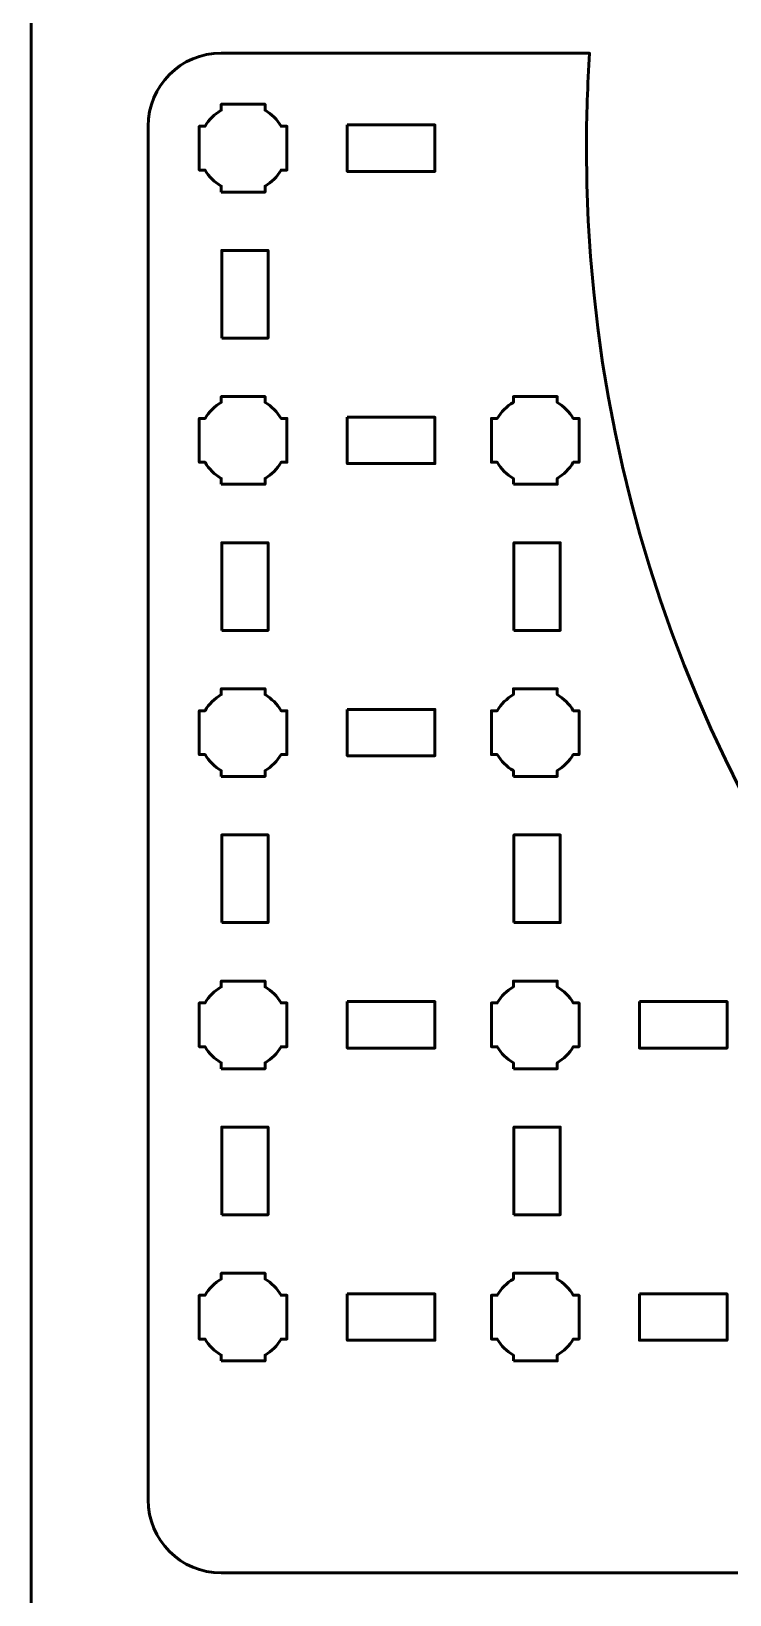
# Model space of a CAD drawing. Header units: centimetres. Extents: x -244 to 242, y -245 to 234.
# Drawn here: x -243.95 to -239.17, y 207.25 to 217.95 of the extents above; entities that cross this region are included whole.
import ezdxf

# ---------------------------------------------------------------- set-up
doc = ezdxf.new("R2010")
doc.units = ezdxf.units.CM
doc.header["$MEASUREMENT"] = 0
doc.layers.add('Layer 1', color=7, linetype='Continuous')

msp = doc.modelspace()

# ---------------------------------------------------------------- linework, layer by layer
at = {"layer": 'Layer 1', "color": 22, "lineweight": 53}
msp.add_open_spline([(-243.95005, 181.60003), (-243.95005, 181.60003), (-243.95005, 233.39993), (-243.95005, 233.39993), (-243.95005, 233.39993), (-243.95005, 233.67707), (-243.72695, 233.90003), (-243.44995, 233.90003), (-243.44995, 233.90003), (-243.44995, 233.90003), (-224.15005, 233.90003), (-224.15005, 233.90003), (-224.15005, 233.90003), (-223.87305, 233.90003), (-223.64995, 233.67707), (-223.64995, 233.39993), (-223.64995, 233.39993), (-223.64995, 233.39993), (-223.64995, 181.60003), (-223.64995, 181.60003), (-223.64995, 181.60003), (-223.64995, 181.32303), (-223.87305, 181.09993), (-224.15005, 181.09993), (-224.15005, 181.09993), (-224.15005, 181.09993), (-243.44995, 181.09993), (-243.44995, 181.09993), (-243.44995, 181.09993), (-243.72695, 181.09993), (-243.95005, 181.32303), (-243.95005, 181.60003)], degree=3, knots=[0, 0, 0, 0, 0.125, 0.125, 0.125, 0.125, 0.25, 0.25, 0.25, 0.25, 0.375, 0.375, 0.375, 0.375, 0.5, 0.5, 0.5, 0.5, 0.625, 0.625, 0.625, 0.625, 0.75, 0.75, 0.75, 0.75, 0.875, 0.875, 0.875, 0.875, 1, 1, 1, 1], dxfattribs=at)
at = {"layer": 'Layer 1', "color": 114, "lineweight": 53}
msp.add_open_spline([(-242.64995, 217.80005), (-242.64995, 217.80005), (-240.1277, 217.80005), (-240.1277, 217.80005), (-240.1277, 217.80005), (-240.14201, 217.58513), (-240.14999, 217.36847), (-240.14999, 217.14993), (-240.14999, 217.14993), (-240.14999, 211.82137), (-235.82863, 207.50001), (-230.49992, 207.50001), (-230.49992, 207.50001), (-230.34392, 207.50001), (-230.18888, 207.50405), (-230.03469, 207.51138), (-230.03469, 207.51138), (-230.12062, 207.44167), (-230.23027, 207.39995), (-230.35001, 207.39995), (-230.35001, 207.39995), (-230.35001, 207.39995), (-242.64995, 207.39995), (-242.64995, 207.39995), (-242.64995, 207.39995), (-242.92695, 207.39995), (-243.15005, 207.62305), (-243.15005, 207.90005), (-243.15005, 207.90005), (-243.15005, 207.90005), (-243.15005, 217.29995), (-243.15005, 217.29995), (-243.15005, 217.29995), (-243.15005, 217.57695), (-242.92695, 217.80005), (-242.64995, 217.80005)], degree=3, knots=[0, 0, 0, 0, 0.11111111, 0.11111111, 0.11111111, 0.11111111, 0.22222222, 0.22222222, 0.22222222, 0.22222222, 0.33333333, 0.33333333, 0.33333333, 0.33333333, 0.44444444, 0.44444444, 0.44444444, 0.44444444, 0.55555556, 0.55555556, 0.55555556, 0.55555556, 0.66666667, 0.66666667, 0.66666667, 0.66666667, 0.77777778, 0.77777778, 0.77777778, 0.77777778, 0.88888889, 0.88888889, 0.88888889, 0.88888889, 1, 1, 1, 1], dxfattribs=at)
at = {"layer": 'Layer 1', "lineweight": 53}
for points in [[(-242.64995, 216.84998), (-242.64995, 216.84998), (-242.64995, 216.89023), (-242.64995, 216.89023), (-242.64995, 216.89023), (-242.69556, 216.91655), (-242.73349, 216.95444), (-242.75981, 217.00005), (-242.75981, 217.00005), (-242.75981, 217.00005), (-242.80002, 217.00005), (-242.80002, 217.00005), (-242.80002, 217.00005), (-242.80002, 217.00005), (-242.80002, 217.14998), (-242.80002, 217.14998), (-242.80002, 217.14998), (-242.80002, 217.14998), (-242.80002, 217.30005), (-242.80002, 217.30005), (-242.80002, 217.30005), (-242.80002, 217.30005), (-242.75981, 217.30005), (-242.75981, 217.30005), (-242.75981, 217.30005), (-242.73349, 217.34553), (-242.69556, 217.38356), (-242.64995, 217.40987), (-242.64995, 217.40987), (-242.64995, 217.40987), (-242.64995, 217.44998), (-242.64995, 217.44998), (-242.64995, 217.44998), (-242.64995, 217.44998), (-242.50002, 217.44998), (-242.50002, 217.44998), (-242.50002, 217.44998), (-242.50002, 217.44998), (-242.34995, 217.44998), (-242.34995, 217.44998), (-242.34995, 217.44998), (-242.34995, 217.44998), (-242.34995, 217.40987), (-242.34995, 217.40987), (-242.34995, 217.40987), (-242.30448, 217.38356), (-242.26645, 217.34553), (-242.24013, 217.30005), (-242.24013, 217.30005), (-242.24013, 217.30005), (-242.20002, 217.30005), (-242.20002, 217.30005), (-242.20002, 217.30005), (-242.20002, 217.30005), (-242.20002, 217.14998), (-242.20002, 217.14998), (-242.20002, 217.14998), (-242.20002, 217.14998), (-242.20002, 217.00005), (-242.20002, 217.00005), (-242.20002, 217.00005), (-242.20002, 217.00005), (-242.24013, 217.00005), (-242.24013, 217.00005), (-242.24013, 217.00005), (-242.26645, 216.95444), (-242.30448, 216.91655), (-242.34995, 216.89023), (-242.34995, 216.89023), (-242.34995, 216.89023), (-242.34995, 216.84998), (-242.34995, 216.84998), (-242.34995, 216.84998), (-242.34995, 216.84998), (-242.50002, 216.84998), (-242.50002, 216.84998), (-242.50002, 216.84998), (-242.50002, 216.84998), (-242.64995, 216.84998), (-242.64995, 216.84998)], [(-242.64995, 214.84998), (-242.64995, 214.84998), (-242.64995, 214.89023), (-242.64995, 214.89023), (-242.64995, 214.89023), (-242.69556, 214.91655), (-242.73349, 214.95444), (-242.75981, 215.00005), (-242.75981, 215.00005), (-242.75981, 215.00005), (-242.80002, 215.00005), (-242.80002, 215.00005), (-242.80002, 215.00005), (-242.80002, 215.00005), (-242.80002, 215.14998), (-242.80002, 215.14998), (-242.80002, 215.14998), (-242.80002, 215.14998), (-242.80002, 215.30005), (-242.80002, 215.30005), (-242.80002, 215.30005), (-242.80002, 215.30005), (-242.75981, 215.30005), (-242.75981, 215.30005), (-242.75981, 215.30005), (-242.73349, 215.34553), (-242.69556, 215.38356), (-242.64995, 215.40987), (-242.64995, 215.40987), (-242.64995, 215.40987), (-242.64995, 215.44998), (-242.64995, 215.44998), (-242.64995, 215.44998), (-242.64995, 215.44998), (-242.50002, 215.44998), (-242.50002, 215.44998), (-242.50002, 215.44998), (-242.50002, 215.44998), (-242.34995, 215.44998), (-242.34995, 215.44998), (-242.34995, 215.44998), (-242.34995, 215.44998), (-242.34995, 215.40987), (-242.34995, 215.40987), (-242.34995, 215.40987), (-242.30448, 215.38356), (-242.26645, 215.34553), (-242.24013, 215.30005), (-242.24013, 215.30005), (-242.24013, 215.30005), (-242.20002, 215.30005), (-242.20002, 215.30005), (-242.20002, 215.30005), (-242.20002, 215.30005), (-242.20002, 215.14998), (-242.20002, 215.14998), (-242.20002, 215.14998), (-242.20002, 215.14998), (-242.20002, 215.00005), (-242.20002, 215.00005), (-242.20002, 215.00005), (-242.20002, 215.00005), (-242.24013, 215.00005), (-242.24013, 215.00005), (-242.24013, 215.00005), (-242.26645, 214.95444), (-242.30448, 214.91655), (-242.34995, 214.89023), (-242.34995, 214.89023), (-242.34995, 214.89023), (-242.34995, 214.84998), (-242.34995, 214.84998), (-242.34995, 214.84998), (-242.34995, 214.84998), (-242.50002, 214.84998), (-242.50002, 214.84998), (-242.50002, 214.84998), (-242.50002, 214.84998), (-242.64995, 214.84998), (-242.64995, 214.84998)], [(-240.64995, 214.84998), (-240.64995, 214.84998), (-240.64995, 214.89023), (-240.64995, 214.89023), (-240.64995, 214.89023), (-240.69556, 214.91655), (-240.73349, 214.95444), (-240.75981, 215.00005), (-240.75981, 215.00005), (-240.75981, 215.00005), (-240.80002, 215.00005), (-240.80002, 215.00005), (-240.80002, 215.00005), (-240.80002, 215.00005), (-240.80002, 215.14998), (-240.80002, 215.14998), (-240.80002, 215.14998), (-240.80002, 215.14998), (-240.80002, 215.30005), (-240.80002, 215.30005), (-240.80002, 215.30005), (-240.80002, 215.30005), (-240.75981, 215.30005), (-240.75981, 215.30005), (-240.75981, 215.30005), (-240.73349, 215.34553), (-240.69556, 215.38356), (-240.64995, 215.40987), (-240.64995, 215.40987), (-240.64995, 215.40987), (-240.64995, 215.44998), (-240.64995, 215.44998), (-240.64995, 215.44998), (-240.64995, 215.44998), (-240.50002, 215.44998), (-240.50002, 215.44998), (-240.50002, 215.44998), (-240.50002, 215.44998), (-240.34995, 215.44998), (-240.34995, 215.44998), (-240.34995, 215.44998), (-240.34995, 215.44998), (-240.34995, 215.40987), (-240.34995, 215.40987), (-240.34995, 215.40987), (-240.30448, 215.38356), (-240.26645, 215.34553), (-240.24013, 215.30005), (-240.24013, 215.30005), (-240.24013, 215.30005), (-240.20002, 215.30005), (-240.20002, 215.30005), (-240.20002, 215.30005), (-240.20002, 215.30005), (-240.20002, 215.14998), (-240.20002, 215.14998), (-240.20002, 215.14998), (-240.20002, 215.14998), (-240.20002, 215.00005), (-240.20002, 215.00005), (-240.20002, 215.00005), (-240.20002, 215.00005), (-240.24013, 215.00005), (-240.24013, 215.00005), (-240.24013, 215.00005), (-240.26645, 214.95444), (-240.30448, 214.91655), (-240.34995, 214.89023), (-240.34995, 214.89023), (-240.34995, 214.89023), (-240.34995, 214.84998), (-240.34995, 214.84998), (-240.34995, 214.84998), (-240.34995, 214.84998), (-240.50002, 214.84998), (-240.50002, 214.84998), (-240.50002, 214.84998), (-240.50002, 214.84998), (-240.64995, 214.84998), (-240.64995, 214.84998)], [(-242.64995, 212.84998), (-242.64995, 212.84998), (-242.64995, 212.89023), (-242.64995, 212.89023), (-242.64995, 212.89023), (-242.69556, 212.91655), (-242.73349, 212.95444), (-242.75981, 213.00005), (-242.75981, 213.00005), (-242.75981, 213.00005), (-242.80002, 213.00005), (-242.80002, 213.00005), (-242.80002, 213.00005), (-242.80002, 213.00005), (-242.80002, 213.14998), (-242.80002, 213.14998), (-242.80002, 213.14998), (-242.80002, 213.14998), (-242.80002, 213.30005), (-242.80002, 213.30005), (-242.80002, 213.30005), (-242.80002, 213.30005), (-242.75981, 213.30005), (-242.75981, 213.30005), (-242.75981, 213.30005), (-242.73349, 213.34553), (-242.69556, 213.38356), (-242.64995, 213.40987), (-242.64995, 213.40987), (-242.64995, 213.40987), (-242.64995, 213.44998), (-242.64995, 213.44998), (-242.64995, 213.44998), (-242.64995, 213.44998), (-242.50002, 213.44998), (-242.50002, 213.44998), (-242.50002, 213.44998), (-242.50002, 213.44998), (-242.34995, 213.44998), (-242.34995, 213.44998), (-242.34995, 213.44998), (-242.34995, 213.44998), (-242.34995, 213.40987), (-242.34995, 213.40987), (-242.34995, 213.40987), (-242.30448, 213.38356), (-242.26645, 213.34553), (-242.24013, 213.30005), (-242.24013, 213.30005), (-242.24013, 213.30005), (-242.20002, 213.30005), (-242.20002, 213.30005), (-242.20002, 213.30005), (-242.20002, 213.30005), (-242.20002, 213.14998), (-242.20002, 213.14998), (-242.20002, 213.14998), (-242.20002, 213.14998), (-242.20002, 213.00005), (-242.20002, 213.00005), (-242.20002, 213.00005), (-242.20002, 213.00005), (-242.24013, 213.00005), (-242.24013, 213.00005), (-242.24013, 213.00005), (-242.26645, 212.95444), (-242.30448, 212.91655), (-242.34995, 212.89023), (-242.34995, 212.89023), (-242.34995, 212.89023), (-242.34995, 212.84998), (-242.34995, 212.84998), (-242.34995, 212.84998), (-242.34995, 212.84998), (-242.50002, 212.84998), (-242.50002, 212.84998), (-242.50002, 212.84998), (-242.50002, 212.84998), (-242.64995, 212.84998), (-242.64995, 212.84998)], [(-240.64995, 212.84998), (-240.64995, 212.84998), (-240.64995, 212.89023), (-240.64995, 212.89023), (-240.64995, 212.89023), (-240.69556, 212.91655), (-240.73349, 212.95444), (-240.75981, 213.00005), (-240.75981, 213.00005), (-240.75981, 213.00005), (-240.80002, 213.00005), (-240.80002, 213.00005), (-240.80002, 213.00005), (-240.80002, 213.00005), (-240.80002, 213.14998), (-240.80002, 213.14998), (-240.80002, 213.14998), (-240.80002, 213.14998), (-240.80002, 213.30005), (-240.80002, 213.30005), (-240.80002, 213.30005), (-240.80002, 213.30005), (-240.75981, 213.30005), (-240.75981, 213.30005), (-240.75981, 213.30005), (-240.73349, 213.34553), (-240.69556, 213.38356), (-240.64995, 213.40987), (-240.64995, 213.40987), (-240.64995, 213.40987), (-240.64995, 213.44998), (-240.64995, 213.44998), (-240.64995, 213.44998), (-240.64995, 213.44998), (-240.50002, 213.44998), (-240.50002, 213.44998), (-240.50002, 213.44998), (-240.50002, 213.44998), (-240.34995, 213.44998), (-240.34995, 213.44998), (-240.34995, 213.44998), (-240.34995, 213.44998), (-240.34995, 213.40987), (-240.34995, 213.40987), (-240.34995, 213.40987), (-240.30448, 213.38356), (-240.26645, 213.34553), (-240.24013, 213.30005), (-240.24013, 213.30005), (-240.24013, 213.30005), (-240.20002, 213.30005), (-240.20002, 213.30005), (-240.20002, 213.30005), (-240.20002, 213.30005), (-240.20002, 213.14998), (-240.20002, 213.14998), (-240.20002, 213.14998), (-240.20002, 213.14998), (-240.20002, 213.00005), (-240.20002, 213.00005), (-240.20002, 213.00005), (-240.20002, 213.00005), (-240.24013, 213.00005), (-240.24013, 213.00005), (-240.24013, 213.00005), (-240.26645, 212.95444), (-240.30448, 212.91655), (-240.34995, 212.89023), (-240.34995, 212.89023), (-240.34995, 212.89023), (-240.34995, 212.84998), (-240.34995, 212.84998), (-240.34995, 212.84998), (-240.34995, 212.84998), (-240.50002, 212.84998), (-240.50002, 212.84998), (-240.50002, 212.84998), (-240.50002, 212.84998), (-240.64995, 212.84998), (-240.64995, 212.84998)], [(-242.64995, 210.84998), (-242.64995, 210.84998), (-242.64995, 210.89023), (-242.64995, 210.89023), (-242.64995, 210.89023), (-242.69556, 210.91655), (-242.73349, 210.95444), (-242.75981, 211.00005), (-242.75981, 211.00005), (-242.75981, 211.00005), (-242.80002, 211.00005), (-242.80002, 211.00005), (-242.80002, 211.00005), (-242.80002, 211.00005), (-242.80002, 211.14998), (-242.80002, 211.14998), (-242.80002, 211.14998), (-242.80002, 211.14998), (-242.80002, 211.30005), (-242.80002, 211.30005), (-242.80002, 211.30005), (-242.80002, 211.30005), (-242.75981, 211.30005), (-242.75981, 211.30005), (-242.75981, 211.30005), (-242.73349, 211.34553), (-242.69556, 211.38356), (-242.64995, 211.40987), (-242.64995, 211.40987), (-242.64995, 211.40987), (-242.64995, 211.44998), (-242.64995, 211.44998), (-242.64995, 211.44998), (-242.64995, 211.44998), (-242.50002, 211.44998), (-242.50002, 211.44998), (-242.50002, 211.44998), (-242.50002, 211.44998), (-242.34995, 211.44998), (-242.34995, 211.44998), (-242.34995, 211.44998), (-242.34995, 211.44998), (-242.34995, 211.40987), (-242.34995, 211.40987), (-242.34995, 211.40987), (-242.30448, 211.38356), (-242.26645, 211.34553), (-242.24013, 211.30005), (-242.24013, 211.30005), (-242.24013, 211.30005), (-242.20002, 211.30005), (-242.20002, 211.30005), (-242.20002, 211.30005), (-242.20002, 211.30005), (-242.20002, 211.14998), (-242.20002, 211.14998), (-242.20002, 211.14998), (-242.20002, 211.14998), (-242.20002, 211.00005), (-242.20002, 211.00005), (-242.20002, 211.00005), (-242.20002, 211.00005), (-242.24013, 211.00005), (-242.24013, 211.00005), (-242.24013, 211.00005), (-242.26645, 210.95444), (-242.30448, 210.91655), (-242.34995, 210.89023), (-242.34995, 210.89023), (-242.34995, 210.89023), (-242.34995, 210.84998), (-242.34995, 210.84998), (-242.34995, 210.84998), (-242.34995, 210.84998), (-242.50002, 210.84998), (-242.50002, 210.84998), (-242.50002, 210.84998), (-242.50002, 210.84998), (-242.64995, 210.84998), (-242.64995, 210.84998)], [(-240.64995, 210.84998), (-240.64995, 210.84998), (-240.64995, 210.89023), (-240.64995, 210.89023), (-240.64995, 210.89023), (-240.69556, 210.91655), (-240.73349, 210.95444), (-240.75981, 211.00005), (-240.75981, 211.00005), (-240.75981, 211.00005), (-240.80002, 211.00005), (-240.80002, 211.00005), (-240.80002, 211.00005), (-240.80002, 211.00005), (-240.80002, 211.14998), (-240.80002, 211.14998), (-240.80002, 211.14998), (-240.80002, 211.14998), (-240.80002, 211.30005), (-240.80002, 211.30005), (-240.80002, 211.30005), (-240.80002, 211.30005), (-240.75981, 211.30005), (-240.75981, 211.30005), (-240.75981, 211.30005), (-240.73349, 211.34553), (-240.69556, 211.38356), (-240.64995, 211.40987), (-240.64995, 211.40987), (-240.64995, 211.40987), (-240.64995, 211.44998), (-240.64995, 211.44998), (-240.64995, 211.44998), (-240.64995, 211.44998), (-240.50002, 211.44998), (-240.50002, 211.44998), (-240.50002, 211.44998), (-240.50002, 211.44998), (-240.34995, 211.44998), (-240.34995, 211.44998), (-240.34995, 211.44998), (-240.34995, 211.44998), (-240.34995, 211.40987), (-240.34995, 211.40987), (-240.34995, 211.40987), (-240.30448, 211.38356), (-240.26645, 211.34553), (-240.24013, 211.30005), (-240.24013, 211.30005), (-240.24013, 211.30005), (-240.20002, 211.30005), (-240.20002, 211.30005), (-240.20002, 211.30005), (-240.20002, 211.30005), (-240.20002, 211.14998), (-240.20002, 211.14998), (-240.20002, 211.14998), (-240.20002, 211.14998), (-240.20002, 211.00005), (-240.20002, 211.00005), (-240.20002, 211.00005), (-240.20002, 211.00005), (-240.24013, 211.00005), (-240.24013, 211.00005), (-240.24013, 211.00005), (-240.26645, 210.95444), (-240.30448, 210.91655), (-240.34995, 210.89023), (-240.34995, 210.89023), (-240.34995, 210.89023), (-240.34995, 210.84998), (-240.34995, 210.84998), (-240.34995, 210.84998), (-240.34995, 210.84998), (-240.50002, 210.84998), (-240.50002, 210.84998), (-240.50002, 210.84998), (-240.50002, 210.84998), (-240.64995, 210.84998), (-240.64995, 210.84998)], [(-242.64995, 208.84998), (-242.64995, 208.84998), (-242.64995, 208.89023), (-242.64995, 208.89023), (-242.64995, 208.89023), (-242.69556, 208.91655), (-242.73349, 208.95444), (-242.75981, 209.00005), (-242.75981, 209.00005), (-242.75981, 209.00005), (-242.80002, 209.00005), (-242.80002, 209.00005), (-242.80002, 209.00005), (-242.80002, 209.00005), (-242.80002, 209.14998), (-242.80002, 209.14998), (-242.80002, 209.14998), (-242.80002, 209.14998), (-242.80002, 209.30005), (-242.80002, 209.30005), (-242.80002, 209.30005), (-242.80002, 209.30005), (-242.75981, 209.30005), (-242.75981, 209.30005), (-242.75981, 209.30005), (-242.73349, 209.34553), (-242.69556, 209.38356), (-242.64995, 209.40987), (-242.64995, 209.40987), (-242.64995, 209.40987), (-242.64995, 209.44998), (-242.64995, 209.44998), (-242.64995, 209.44998), (-242.64995, 209.44998), (-242.50002, 209.44998), (-242.50002, 209.44998), (-242.50002, 209.44998), (-242.50002, 209.44998), (-242.34995, 209.44998), (-242.34995, 209.44998), (-242.34995, 209.44998), (-242.34995, 209.44998), (-242.34995, 209.40987), (-242.34995, 209.40987), (-242.34995, 209.40987), (-242.30448, 209.38356), (-242.26645, 209.34553), (-242.24013, 209.30005), (-242.24013, 209.30005), (-242.24013, 209.30005), (-242.20002, 209.30005), (-242.20002, 209.30005), (-242.20002, 209.30005), (-242.20002, 209.30005), (-242.20002, 209.14998), (-242.20002, 209.14998), (-242.20002, 209.14998), (-242.20002, 209.14998), (-242.20002, 209.00005), (-242.20002, 209.00005), (-242.20002, 209.00005), (-242.20002, 209.00005), (-242.24013, 209.00005), (-242.24013, 209.00005), (-242.24013, 209.00005), (-242.26645, 208.95444), (-242.30448, 208.91655), (-242.34995, 208.89023), (-242.34995, 208.89023), (-242.34995, 208.89023), (-242.34995, 208.84998), (-242.34995, 208.84998), (-242.34995, 208.84998), (-242.34995, 208.84998), (-242.50002, 208.84998), (-242.50002, 208.84998), (-242.50002, 208.84998), (-242.50002, 208.84998), (-242.64995, 208.84998), (-242.64995, 208.84998)], [(-240.64995, 208.84998), (-240.64995, 208.84998), (-240.64995, 208.89023), (-240.64995, 208.89023), (-240.64995, 208.89023), (-240.69556, 208.91655), (-240.73349, 208.95444), (-240.75981, 209.00005), (-240.75981, 209.00005), (-240.75981, 209.00005), (-240.80002, 209.00005), (-240.80002, 209.00005), (-240.80002, 209.00005), (-240.80002, 209.00005), (-240.80002, 209.14998), (-240.80002, 209.14998), (-240.80002, 209.14998), (-240.80002, 209.14998), (-240.80002, 209.30005), (-240.80002, 209.30005), (-240.80002, 209.30005), (-240.80002, 209.30005), (-240.75981, 209.30005), (-240.75981, 209.30005), (-240.75981, 209.30005), (-240.73349, 209.34553), (-240.69556, 209.38356), (-240.64995, 209.40987), (-240.64995, 209.40987), (-240.64995, 209.40987), (-240.64995, 209.44998), (-240.64995, 209.44998), (-240.64995, 209.44998), (-240.64995, 209.44998), (-240.50002, 209.44998), (-240.50002, 209.44998), (-240.50002, 209.44998), (-240.50002, 209.44998), (-240.34995, 209.44998), (-240.34995, 209.44998), (-240.34995, 209.44998), (-240.34995, 209.44998), (-240.34995, 209.40987), (-240.34995, 209.40987), (-240.34995, 209.40987), (-240.30448, 209.38356), (-240.26645, 209.34553), (-240.24013, 209.30005), (-240.24013, 209.30005), (-240.24013, 209.30005), (-240.20002, 209.30005), (-240.20002, 209.30005), (-240.20002, 209.30005), (-240.20002, 209.30005), (-240.20002, 209.14998), (-240.20002, 209.14998), (-240.20002, 209.14998), (-240.20002, 209.14998), (-240.20002, 209.00005), (-240.20002, 209.00005), (-240.20002, 209.00005), (-240.20002, 209.00005), (-240.24013, 209.00005), (-240.24013, 209.00005), (-240.24013, 209.00005), (-240.26645, 208.95444), (-240.30448, 208.91655), (-240.34995, 208.89023), (-240.34995, 208.89023), (-240.34995, 208.89023), (-240.34995, 208.84998), (-240.34995, 208.84998), (-240.34995, 208.84998), (-240.34995, 208.84998), (-240.50002, 208.84998), (-240.50002, 208.84998), (-240.50002, 208.84998), (-240.50002, 208.84998), (-240.64995, 208.84998), (-240.64995, 208.84998)]]:
    msp.add_open_spline(points, degree=3, knots=[0, 0, 0, 0, 0.05, 0.05, 0.05, 0.05, 0.1, 0.1, 0.1, 0.1, 0.15, 0.15, 0.15, 0.15, 0.2, 0.2, 0.2, 0.2, 0.25, 0.25, 0.25, 0.25, 0.3, 0.3, 0.3, 0.3, 0.35, 0.35, 0.35, 0.35, 0.4, 0.4, 0.4, 0.4, 0.45, 0.45, 0.45, 0.45, 0.5, 0.5, 0.5, 0.5, 0.55, 0.55, 0.55, 0.55, 0.6, 0.6, 0.6, 0.6, 0.65, 0.65, 0.65, 0.65, 0.7, 0.7, 0.7, 0.7, 0.75, 0.75, 0.75, 0.75, 0.8, 0.8, 0.8, 0.8, 0.85, 0.85, 0.85, 0.85, 0.9, 0.9, 0.9, 0.9, 0.95, 0.95, 0.95, 0.95, 1, 1, 1, 1], dxfattribs=at)
at = {"layer": 'Layer 1', "color": 250, "lineweight": 53}
for points in [[(-241.78741, 217.30882), (-241.78741, 217.30882), (-241.18741, 217.30882), (-241.18741, 217.30882), (-241.18741, 217.30882), (-241.18741, 217.30882), (-241.18741, 216.99132), (-241.18741, 216.99132), (-241.18741, 216.99132), (-241.18741, 216.99132), (-241.78741, 216.99132), (-241.78741, 216.99132), (-241.78741, 216.99132), (-241.78741, 216.99132), (-241.78741, 217.30882), (-241.78741, 217.30882)], [(-242.64616, 215.85007), (-242.64616, 215.85007), (-242.64616, 216.45007), (-242.64616, 216.45007), (-242.64616, 216.45007), (-242.64616, 216.45007), (-242.32866, 216.45007), (-242.32866, 216.45007), (-242.32866, 216.45007), (-242.32866, 216.45007), (-242.32866, 215.85007), (-242.32866, 215.85007), (-242.32866, 215.85007), (-242.32866, 215.85007), (-242.64616, 215.85007), (-242.64616, 215.85007)], [(-241.78741, 215.30882), (-241.78741, 215.30882), (-241.18741, 215.30882), (-241.18741, 215.30882), (-241.18741, 215.30882), (-241.18741, 215.30882), (-241.18741, 214.99132), (-241.18741, 214.99132), (-241.18741, 214.99132), (-241.18741, 214.99132), (-241.78741, 214.99132), (-241.78741, 214.99132), (-241.78741, 214.99132), (-241.78741, 214.99132), (-241.78741, 215.30882), (-241.78741, 215.30882)], [(-242.64616, 213.85007), (-242.64616, 213.85007), (-242.64616, 214.45007), (-242.64616, 214.45007), (-242.64616, 214.45007), (-242.64616, 214.45007), (-242.32866, 214.45007), (-242.32866, 214.45007), (-242.32866, 214.45007), (-242.32866, 214.45007), (-242.32866, 213.85007), (-242.32866, 213.85007), (-242.32866, 213.85007), (-242.32866, 213.85007), (-242.64616, 213.85007), (-242.64616, 213.85007)], [(-240.64616, 213.85007), (-240.64616, 213.85007), (-240.64616, 214.45007), (-240.64616, 214.45007), (-240.64616, 214.45007), (-240.64616, 214.45007), (-240.32866, 214.45007), (-240.32866, 214.45007), (-240.32866, 214.45007), (-240.32866, 214.45007), (-240.32866, 213.85007), (-240.32866, 213.85007), (-240.32866, 213.85007), (-240.32866, 213.85007), (-240.64616, 213.85007), (-240.64616, 213.85007)], [(-241.78741, 213.30882), (-241.78741, 213.30882), (-241.18741, 213.30882), (-241.18741, 213.30882), (-241.18741, 213.30882), (-241.18741, 213.30882), (-241.18741, 212.99132), (-241.18741, 212.99132), (-241.18741, 212.99132), (-241.18741, 212.99132), (-241.78741, 212.99132), (-241.78741, 212.99132), (-241.78741, 212.99132), (-241.78741, 212.99132), (-241.78741, 213.30882), (-241.78741, 213.30882)], [(-242.64616, 211.85007), (-242.64616, 211.85007), (-242.64616, 212.45007), (-242.64616, 212.45007), (-242.64616, 212.45007), (-242.64616, 212.45007), (-242.32866, 212.45007), (-242.32866, 212.45007), (-242.32866, 212.45007), (-242.32866, 212.45007), (-242.32866, 211.85007), (-242.32866, 211.85007), (-242.32866, 211.85007), (-242.32866, 211.85007), (-242.64616, 211.85007), (-242.64616, 211.85007)], [(-240.64616, 211.85007), (-240.64616, 211.85007), (-240.64616, 212.45007), (-240.64616, 212.45007), (-240.64616, 212.45007), (-240.64616, 212.45007), (-240.32866, 212.45007), (-240.32866, 212.45007), (-240.32866, 212.45007), (-240.32866, 212.45007), (-240.32866, 211.85007), (-240.32866, 211.85007), (-240.32866, 211.85007), (-240.32866, 211.85007), (-240.64616, 211.85007), (-240.64616, 211.85007)], [(-241.78741, 211.30882), (-241.78741, 211.30882), (-241.18741, 211.30882), (-241.18741, 211.30882), (-241.18741, 211.30882), (-241.18741, 211.30882), (-241.18741, 210.99132), (-241.18741, 210.99132), (-241.18741, 210.99132), (-241.18741, 210.99132), (-241.78741, 210.99132), (-241.78741, 210.99132), (-241.78741, 210.99132), (-241.78741, 210.99132), (-241.78741, 211.30882), (-241.78741, 211.30882)], [(-239.78741, 211.30882), (-239.78741, 211.30882), (-239.18741, 211.30882), (-239.18741, 211.30882), (-239.18741, 211.30882), (-239.18741, 211.30882), (-239.18741, 210.99132), (-239.18741, 210.99132), (-239.18741, 210.99132), (-239.18741, 210.99132), (-239.78741, 210.99132), (-239.78741, 210.99132), (-239.78741, 210.99132), (-239.78741, 210.99132), (-239.78741, 211.30882), (-239.78741, 211.30882)], [(-242.64616, 209.85007), (-242.64616, 209.85007), (-242.64616, 210.45007), (-242.64616, 210.45007), (-242.64616, 210.45007), (-242.64616, 210.45007), (-242.32866, 210.45007), (-242.32866, 210.45007), (-242.32866, 210.45007), (-242.32866, 210.45007), (-242.32866, 209.85007), (-242.32866, 209.85007), (-242.32866, 209.85007), (-242.32866, 209.85007), (-242.64616, 209.85007), (-242.64616, 209.85007)], [(-240.64616, 209.85007), (-240.64616, 209.85007), (-240.64616, 210.45007), (-240.64616, 210.45007), (-240.64616, 210.45007), (-240.64616, 210.45007), (-240.32866, 210.45007), (-240.32866, 210.45007), (-240.32866, 210.45007), (-240.32866, 210.45007), (-240.32866, 209.85007), (-240.32866, 209.85007), (-240.32866, 209.85007), (-240.32866, 209.85007), (-240.64616, 209.85007), (-240.64616, 209.85007)], [(-241.78741, 209.30882), (-241.78741, 209.30882), (-241.18741, 209.30882), (-241.18741, 209.30882), (-241.18741, 209.30882), (-241.18741, 209.30882), (-241.18741, 208.99132), (-241.18741, 208.99132), (-241.18741, 208.99132), (-241.18741, 208.99132), (-241.78741, 208.99132), (-241.78741, 208.99132), (-241.78741, 208.99132), (-241.78741, 208.99132), (-241.78741, 209.30882), (-241.78741, 209.30882)], [(-239.78741, 209.30882), (-239.78741, 209.30882), (-239.18741, 209.30882), (-239.18741, 209.30882), (-239.18741, 209.30882), (-239.18741, 209.30882), (-239.18741, 208.99132), (-239.18741, 208.99132), (-239.18741, 208.99132), (-239.18741, 208.99132), (-239.78741, 208.99132), (-239.78741, 208.99132), (-239.78741, 208.99132), (-239.78741, 208.99132), (-239.78741, 209.30882), (-239.78741, 209.30882)]]:
    msp.add_open_spline(points, degree=3, knots=[0, 0, 0, 0, 0.25, 0.25, 0.25, 0.25, 0.5, 0.5, 0.5, 0.5, 0.75, 0.75, 0.75, 0.75, 1, 1, 1, 1], dxfattribs=at)

doc.saveas('drawing.dxf')
